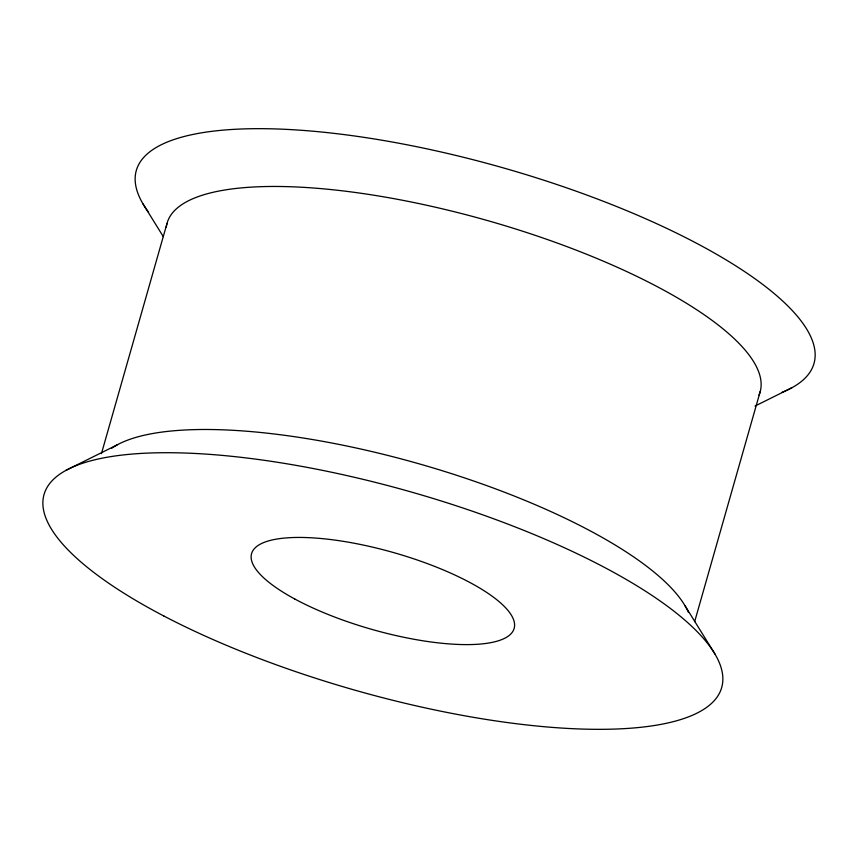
<?xml version="1.0" encoding="UTF-8"?>
<svg xmlns="http://www.w3.org/2000/svg" width="858" height="858" viewBox="0 0 858 858"><rect width="100%" height="100%" fill="white"/><g stroke="black" fill="none" stroke-linecap="round" stroke-linejoin="round"><path stroke-width="1.29" d="M101.437 453.657L166.999 223.488M694.658 621.653L760.231 391.484M66.13 470.248L117.256 444.841M755.008 406.07L791.87 387.752M684.941 605.609L714.918 653.978M143.082 204.022L163.299 236.636M111.776 448.208A308.279 90.133 15.9 0 1 419.144 463.846A308.279 90.133 15.9 0 1 688.502 612.537M166.291 227.22A308.279 90.133 15.9 0 1 486.754 220.356A308.279 90.133 15.9 0 1 758.998 395.077M148.573 212.205A352.327 103.014 15.9 0 1 502.981 167.803A352.327 103.014 15.9 0 1 781.906 392.385M163.899 616.033A352.327 103.014 15.9 0 0 717.61 696.321A352.327 103.014 15.9 0 0 267.031 460.703A352.327 103.014 15.9 0 0 163.899 616.033M294.755 598.981A136.529 39.918 15.9 0 0 511.743 632.936A136.529 39.918 15.9 0 0 342.042 541.141A136.529 39.918 15.9 0 0 294.755 598.981"/></g></svg>
